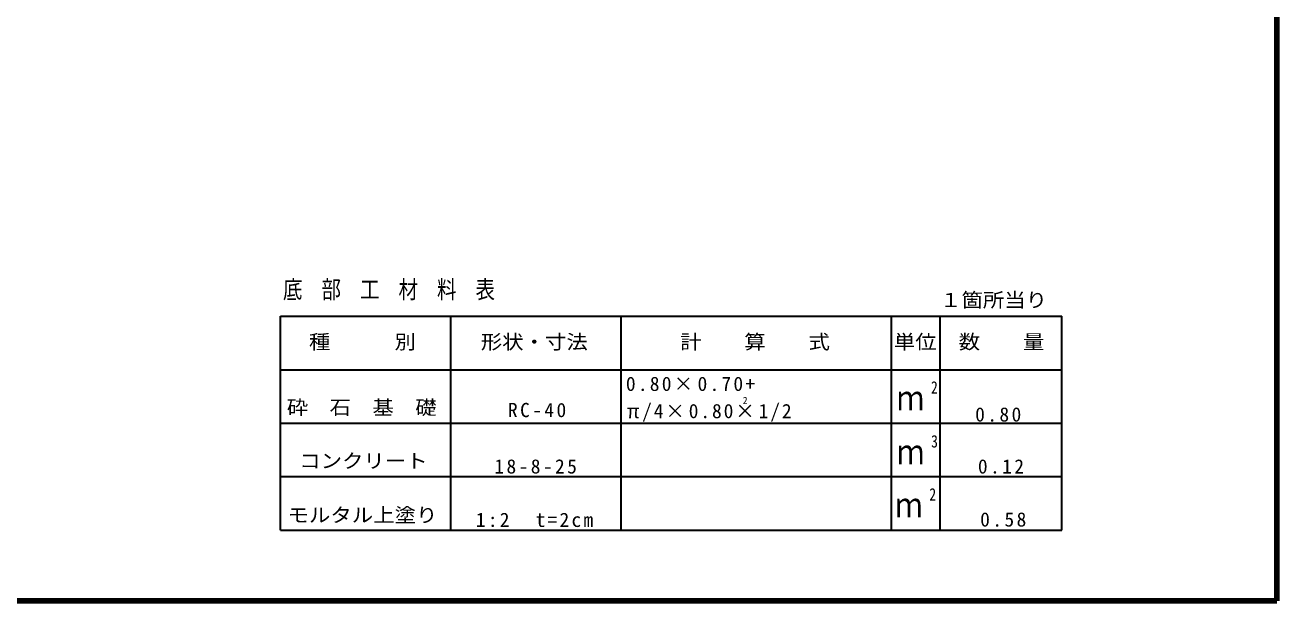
# Model space of a CAD drawing. Units: millimetres on the paper, scale 1:20. Extents: x 20 to 821, y 20 to 574.
# Drawn here: x 563.7 to 821, y 20 to 138.4 of the extents above; entities that cross this region are included whole.
import ezdxf
from ezdxf.enums import TextEntityAlignment as Align

# ---------------------------------------------------------------- set-up
doc = ezdxf.new("R2010")
doc.units = ezdxf.units.MM
doc.layers.add('枠', color=7, linetype='Continuous', lineweight=30)
doc.styles.add('ＭＳ ゴシック', font='')
doc.styles.get('ＭＳ ゴシック').set_extended_font_data('MS Gothic')

msp = doc.modelspace()

# ---------------------------------------------------------------- linework, layer by layer
at = {"layer": '枠', "lineweight": 140}
for p, q in [((821, 20), (821, 574)), ((20, 20), (821, 20))]:
    msp.add_line(p, q, dxfattribs=at)
at = {"layer": '枠'}
for p, q in [((616.258, 34.566), (616.258, 78.566)), ((616.258, 78.566), (776.758, 78.566)), ((651.258, 34.566), (651.258, 78.566)), ((686.258, 34.566), (686.258, 78.566)), ((741.758, 34.566), (741.758, 78.566)), ((751.758, 34.566), (751.758, 78.566)), ((776.758, 34.566), (776.758, 78.566)), ((616.258, 67.566), (776.758, 67.566)), ((616.258, 56.566), (776.758, 56.566)), ((616.258, 45.566), (776.758, 45.566)), ((616.258, 34.566), (776.758, 34.566))]:
    msp.add_line(p, q, dxfattribs=at)

# ---------------------------------------------------------------- texts
at = {"layer": '枠', "style": 'ＭＳ ゴシック'}
for s, height, width, p in [('１箇所当り', 2.933, 1.1, (751.758, 79.548)), ('種\u3000\u3000\u3000別', 2.933, 1.1, (622.059, 70.942)), ('形状・寸法', 2.933, 1.1, (657.377, 70.942)), ('計\u3000\u3000算\u3000\u3000式', 2.933, 1.1, (698.331, 70.942)), ('単位', 2.933, 1.1, (742.262, 70.942)), ('数\u3000\u3000量', 2.933, 1.1, (755.588, 70.942)), ('2', 2.566, 0.8, (749.899, 61.861)), ('ｍ', 5.132, 0.8, (742.899, 57.661)), ('砕\u3000石\u3000基\u3000礎', 2.933, 1.1, (617.52, 57.458)), ('3', 2.566, 0.8, (749.923, 50.788)), ('ｍ', 5.132, 0.8, (742.923, 46.588)), ('コンクリート', 2.933, 1.1, (620.068, 46.465)), ('2', 2.566, 0.8, (749.565, 39.868)), ('モルタル上塗り', 2.933, 1.1, (617.669, 35.324)), ('ｍ', 5.132, 0.8, (742.565, 35.668))]:
    msp.add_text(s, height=height, dxfattribs=dict(at, width=width)).set_placement(p, align=Align.BOTTOM_LEFT)
msp.add_text('2', height=1.466, dxfattribs=at).set_placement((711.216, 60.083), align=Align.BOTTOM_LEFT)
at = {"layer": '枠', "attachment_point": 7, "style": 'ＭＳ ゴシック'}
for s, insert, char_height in [('\\T1.32;\\W0.8;底\\~部\\~工\\~材\\~料\\~表', (616.736, 81.815), 3.666), ('\\T1.23;0.80×0.70+', (687.208, 63.147), 2.933), ('\\T1.25;RC-40', (662.969, 57.755), 2.933), ('\\T1.2;π/4×0.80×1/2', (687.404, 56.88), 2.933), ('\\T1.25;0.80', (758.981, 56.85), 2.933), ('\\T1.25;18-8-25', (660.172, 46.168), 2.933), ('\\T1.25;0.12', (759.547, 46.158), 2.933), ('\\T1.23;1:2\u3000t=2cm', (656.375, 35.175), 2.933), ('\\T1.25;0.58', (760.011, 35.257), 2.933)]:
    msp.add_mtext(s, dxfattribs=dict(at, insert=insert, char_height=char_height))

doc.saveas('drawing.dxf')
